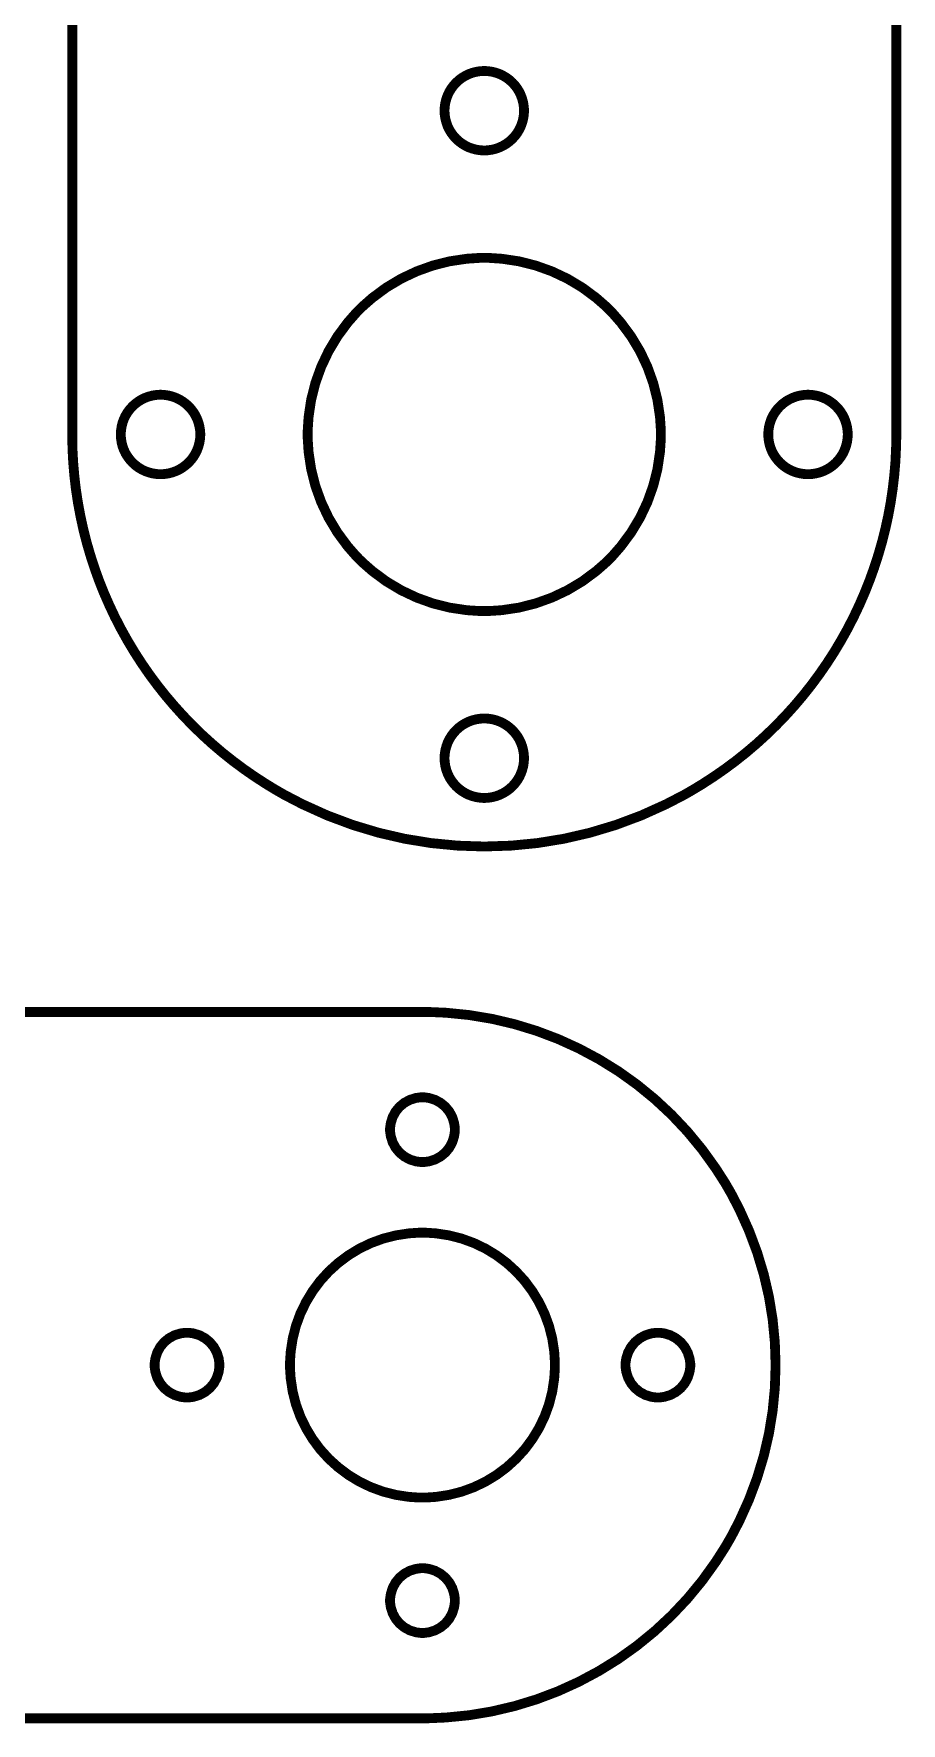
# Model space of a CAD drawing. Extents: x 0 to 218, y 0 to 111.
# Drawn here: x 158 to 187.5, y 1.2 to 58.6 of the extents above; entities that cross this region are included whole.
import ezdxf

# ---------------------------------------------------------------- set-up
doc = ezdxf.new("R2010")
doc.units = 0
doc.layers.get('0').update_dxf_attribs({"linetype": 'CONTINUOUS'})

msp = doc.modelspace()

# ---------------------------------------------------------------- linework, layer by layer
at = {"color": 0, "const_width": 0.33333}
for points in [[(187.331, 104.969), (187.331, 44.9689), (187.331, 44.8519), (187.322, 44.5013), (187.3, 44.036), (187.261, 43.5736), (187.207, 43.1146), (187.139, 42.6589), (187.056, 42.2071), (186.958, 41.7593), (186.846, 41.3161), (186.719, 40.8776), (186.579, 40.4443), (186.425, 40.0164), (186.257, 39.5942), (186.076, 39.1779), (185.882, 38.7682), (185.675, 38.3651), (185.454, 37.969), (185.222, 37.5801), (184.976, 37.199), (184.718, 36.8258), (184.449, 36.4611), (184.167, 36.1047), (183.874, 35.7574), (183.568, 35.4193), (183.251, 35.0907), (182.924, 34.7721), (182.585, 34.4636), (182.235, 34.1656), (181.875, 33.8785), (181.504, 33.6025), (181.122, 33.3379), (180.732, 33.0853), (180.432, 32.9031), (180.331, 32.8446), (180.128, 32.7279), (179.507, 32.405), (178.663, 32.024), (177.801, 31.7017), (176.925, 31.4378), (176.036, 31.2326), (175.139, 31.0861), (174.236, 30.9983), (173.331, 30.9689), (172.425, 30.9983), (171.521, 31.0861), (170.625, 31.2326), (169.736, 31.4378), (168.86, 31.7017), (167.997, 32.024), (167.154, 32.405), (166.532, 32.7279), (166.331, 32.8446), (166.229, 32.9031), (165.929, 33.0853), (165.538, 33.3379), (165.157, 33.6025), (164.786, 33.8785), (164.425, 34.1656), (164.076, 34.4636), (163.737, 34.7721), (163.41, 35.0907), (163.093, 35.4193), (162.788, 35.7574), (162.494, 36.1047), (162.212, 36.4611), (161.942, 36.8258), (161.685, 37.199), (161.439, 37.5801), (161.206, 37.969), (160.986, 38.3651), (160.778, 38.7682), (160.585, 39.1779), (160.403, 39.5942), (160.235, 40.0164), (160.082, 40.4443), (159.942, 40.8776), (159.815, 41.3161), (159.703, 41.7593), (159.606, 42.2071), (159.522, 42.6589), (159.453, 43.1146), (159.4, 43.5736), (159.361, 44.036), (159.337, 44.5013), (159.331, 44.8519), (159.331, 44.9689), (159.331, 104.969)], [(111.23, 25.3479), (171.229, 25.3479), (171.229, 25.3479), (171.429, 25.3479), (172.029, 25.3213), (172.819, 25.2424), (173.597, 25.1124), (174.361, 24.9325), (175.108, 24.7042), (175.837, 24.4285), (176.544, 24.1067), (177.229, 23.7403), (177.89, 23.3301), (178.522, 22.8779), (179.125, 22.3847), (179.697, 21.8518), (180.235, 21.2803), (180.736, 20.6717), (181.199, 20.0271), (181.522, 19.5211), (181.622, 19.3479), (181.722, 19.1747), (181.999, 18.6421), (182.325, 17.9186), (182.601, 17.1799), (182.828, 16.4286), (183.004, 15.6674), (183.129, 14.8983), (183.204, 14.1244), (183.229, 13.3479), (183.204, 12.5714), (183.129, 11.7974), (183.004, 11.0285), (182.828, 10.2671), (182.601, 9.5159), (182.325, 8.77724), (181.999, 8.05371), (181.722, 7.521), (181.622, 7.34788), (181.522, 7.17475), (181.199, 6.66868), (180.736, 6.02408), (180.235, 5.41547), (179.697, 4.84403), (179.125, 4.31108), (178.522, 3.81787), (177.89, 3.36561), (177.229, 2.95557), (176.544, 2.58908), (175.837, 2.26736), (175.108, 1.99169), (174.361, 1.76329), (173.597, 1.58344), (172.819, 1.45344), (172.029, 1.37451), (171.429, 1.34787), (171.229, 1.34787), (111.23, 1.34787)]]:
    msp.add_lwpolyline(points, dxfattribs=at)
at = {"color": 0}
for points in [[(187.331, 104.969), (187.331, 44.9689), (187.331, 44.8519), (187.322, 44.5013), (187.3, 44.036), (187.261, 43.5736), (187.207, 43.1146), (187.139, 42.6589), (187.056, 42.2071), (186.958, 41.7593), (186.846, 41.3161), (186.719, 40.8776), (186.579, 40.4443), (186.425, 40.0164), (186.257, 39.5942), (186.076, 39.1779), (185.882, 38.7682), (185.675, 38.3651), (185.454, 37.969), (185.222, 37.5801), (184.976, 37.199), (184.718, 36.8258), (184.449, 36.4611), (184.167, 36.1047), (183.874, 35.7574), (183.568, 35.4193), (183.251, 35.0907), (182.924, 34.7721), (182.585, 34.4636), (182.235, 34.1656), (181.875, 33.8785), (181.504, 33.6025), (181.122, 33.3379), (180.732, 33.0853), (180.432, 32.9031), (180.331, 32.8446), (180.128, 32.7279), (179.507, 32.405), (178.663, 32.024), (177.801, 31.7017), (176.925, 31.4378), (176.036, 31.2326), (175.139, 31.0861), (174.236, 30.9983), (173.331, 30.9689), (172.425, 30.9983), (171.521, 31.0861), (170.625, 31.2326), (169.736, 31.4378), (168.86, 31.7017), (167.997, 32.024), (167.154, 32.405), (166.532, 32.7279), (166.331, 32.8446), (166.229, 32.9031), (165.929, 33.0853), (165.538, 33.3379), (165.157, 33.6025), (164.786, 33.8785), (164.425, 34.1656), (164.076, 34.4636), (163.737, 34.7721), (163.41, 35.0907), (163.093, 35.4193), (162.788, 35.7574), (162.494, 36.1047), (162.212, 36.4611), (161.942, 36.8258), (161.685, 37.199), (161.439, 37.5801), (161.206, 37.969), (160.986, 38.3651), (160.778, 38.7682), (160.585, 39.1779), (160.403, 39.5942), (160.235, 40.0164), (160.082, 40.4443), (159.942, 40.8776), (159.815, 41.3161), (159.703, 41.7593), (159.606, 42.2071), (159.522, 42.6589), (159.453, 43.1146), (159.4, 43.5736), (159.361, 44.036), (159.337, 44.5013), (159.331, 44.8519), (159.331, 44.9689), (159.331, 104.969)], [(111.23, 25.3479), (171.229, 25.3479), (171.229, 25.3479), (171.429, 25.3479), (172.029, 25.3213), (172.819, 25.2424), (173.597, 25.1124), (174.361, 24.9325), (175.108, 24.7042), (175.837, 24.4285), (176.544, 24.1067), (177.229, 23.7403), (177.89, 23.3301), (178.522, 22.8779), (179.125, 22.3847), (179.697, 21.8518), (180.235, 21.2803), (180.736, 20.6717), (181.199, 20.0271), (181.522, 19.5211), (181.622, 19.3479), (181.722, 19.1747), (181.999, 18.6421), (182.325, 17.9186), (182.601, 17.1799), (182.828, 16.4286), (183.004, 15.6674), (183.129, 14.8983), (183.204, 14.1244), (183.229, 13.3479), (183.204, 12.5714), (183.129, 11.7974), (183.004, 11.0285), (182.828, 10.2671), (182.601, 9.5159), (182.325, 8.77724), (181.999, 8.05371), (181.722, 7.521), (181.622, 7.34788), (181.522, 7.17475), (181.199, 6.66868), (180.736, 6.02408), (180.235, 5.41547), (179.697, 4.84403), (179.125, 4.31108), (178.522, 3.81787), (177.89, 3.36561), (177.229, 2.95557), (176.544, 2.58908), (175.837, 2.26736), (175.108, 1.99169), (174.361, 1.76329), (173.597, 1.58344), (172.819, 1.45344), (172.029, 1.37451), (171.429, 1.34787), (171.229, 1.34787), (111.23, 1.34787)]]:
    msp.add_lwpolyline(points, dxfattribs=at)
at = {"color": 0, "const_width": 0.33333}
for points in [[(173.331, 54.6189), (173.296, 54.6189), (173.192, 54.626), (173.058, 54.6464), (172.929, 54.6796), (172.804, 54.725), (172.688, 54.7819), (172.575, 54.8494), (172.472, 54.9272), (172.376, 55.0144), (172.289, 55.1103), (172.211, 55.2142), (172.143, 55.3254), (172.086, 55.4435), (172.042, 55.5675), (172.008, 55.6969), (171.987, 55.831), (171.981, 55.9344), (171.981, 55.969), (171.981, 56.0035), (171.987, 56.1071), (172.008, 56.2411), (172.042, 56.3704), (172.086, 56.4944), (172.143, 56.6125), (172.211, 56.7238), (172.289, 56.8276), (172.376, 56.9236), (172.472, 57.0107), (172.575, 57.0885), (172.688, 57.156), (172.804, 57.2129), (172.929, 57.2583), (173.058, 57.2915), (173.192, 57.3119), (173.296, 57.3189), (173.331, 57.3189), (173.365, 57.3189), (173.468, 57.3119), (173.603, 57.2915), (173.732, 57.2583), (173.856, 57.2129), (173.974, 57.156), (174.085, 57.0885), (174.189, 57.0107), (174.285, 56.9236), (174.372, 56.8276), (174.45, 56.7238), (174.518, 56.6125), (174.574, 56.4944), (174.619, 56.3704), (174.653, 56.2411), (174.674, 56.1071), (174.681, 56.0035), (174.681, 55.969), (174.681, 55.9344), (174.674, 55.831), (174.653, 55.6969), (174.619, 55.5675), (174.574, 55.4435), (174.518, 55.3254), (174.45, 55.2142), (174.372, 55.1103), (174.285, 55.0144), (174.189, 54.9272), (174.085, 54.8494), (173.974, 54.7819), (173.856, 54.725), (173.732, 54.6796), (173.603, 54.6464), (173.468, 54.626), (173.365, 54.6189), (173.331, 54.6189)], [(173.331, 38.9689), (173.182, 38.9689), (172.737, 38.9983), (172.154, 39.0853), (171.585, 39.2283), (171.035, 39.4257), (170.506, 39.6758), (170.001, 39.9771), (169.528, 40.3278), (169.193, 40.6215), (169.087, 40.7263), (168.983, 40.8311), (168.689, 41.1664), (168.339, 41.6401), (168.038, 42.1436), (167.788, 42.6729), (167.59, 43.224), (167.447, 43.7929), (167.36, 44.376), (167.331, 44.8207), (167.331, 44.9689), (167.331, 45.1172), (167.36, 45.5619), (167.447, 46.145), (167.59, 46.714), (167.788, 47.2651), (168.038, 47.7943), (168.339, 48.2978), (168.689, 48.7715), (168.983, 49.1068), (169.087, 49.2115), (169.193, 49.3165), (169.528, 49.6101), (170.001, 49.9608), (170.506, 50.2622), (171.035, 50.5122), (171.585, 50.7096), (172.154, 50.8526), (172.737, 50.9396), (173.182, 50.969), (173.331, 50.969), (173.479, 50.969), (173.924, 50.9396), (174.507, 50.8526), (175.075, 50.7096), (175.626, 50.5122), (176.156, 50.2622), (176.66, 49.9608), (177.133, 49.6101), (177.468, 49.3165), (177.574, 49.2115), (177.678, 49.1068), (177.971, 48.7715), (178.322, 48.2978), (178.624, 47.7943), (178.874, 47.2651), (179.071, 46.714), (179.214, 46.145), (179.301, 45.5619), (179.331, 45.1172), (179.331, 44.9689), (179.331, 44.8207), (179.301, 44.376), (179.214, 43.7929), (179.071, 43.224), (178.874, 42.6729), (178.624, 42.1436), (178.322, 41.6401), (177.971, 41.1664), (177.678, 40.8311), (177.574, 40.7263), (177.468, 40.6215), (177.133, 40.3278), (176.66, 39.9771), (176.156, 39.6758), (175.626, 39.4257), (175.075, 39.2283), (174.507, 39.0853), (173.924, 38.9983), (173.479, 38.9689), (173.331, 38.9689)], [(162.331, 43.6189), (162.296, 43.6189), (162.192, 43.626), (162.058, 43.6464), (161.929, 43.6796), (161.804, 43.725), (161.686, 43.7819), (161.575, 43.8494), (161.472, 43.9272), (161.376, 44.0144), (161.289, 44.1103), (161.211, 44.2142), (161.143, 44.3254), (161.086, 44.4435), (161.04, 44.5675), (161.008, 44.6969), (160.987, 44.8308), (160.981, 44.9344), (160.981, 44.9689), (160.981, 45.0035), (160.987, 45.1069), (161.008, 45.241), (161.04, 45.3704), (161.086, 45.4944), (161.143, 45.6125), (161.211, 45.7238), (161.289, 45.8276), (161.376, 45.9236), (161.472, 46.0107), (161.575, 46.0885), (161.686, 46.156), (161.804, 46.2129), (161.929, 46.2583), (162.058, 46.2915), (162.192, 46.3119), (162.296, 46.3189), (162.331, 46.3189), (162.365, 46.3189), (162.468, 46.3119), (162.603, 46.2915), (162.732, 46.2583), (162.856, 46.2129), (162.974, 46.156), (163.085, 46.0885), (163.189, 46.0107), (163.285, 45.9236), (163.372, 45.8276), (163.45, 45.7238), (163.518, 45.6125), (163.574, 45.4944), (163.619, 45.3704), (163.653, 45.241), (163.674, 45.1069), (163.681, 45.0035), (163.681, 44.9689), (163.681, 44.9344), (163.674, 44.8308), (163.653, 44.6969), (163.619, 44.5675), (163.574, 44.4435), (163.518, 44.3254), (163.45, 44.2142), (163.372, 44.1103), (163.285, 44.0144), (163.189, 43.9272), (163.085, 43.8494), (162.974, 43.7819), (162.856, 43.725), (162.732, 43.6796), (162.603, 43.6464), (162.468, 43.626), (162.365, 43.6189), (162.331, 43.6189)], [(184.331, 43.6189), (184.296, 43.6189), (184.192, 43.626), (184.058, 43.6464), (183.929, 43.6796), (183.804, 43.725), (183.688, 43.7819), (183.575, 43.8494), (183.472, 43.9272), (183.376, 44.0144), (183.289, 44.1103), (183.211, 44.2142), (183.143, 44.3254), (183.086, 44.4435), (183.042, 44.5675), (183.008, 44.6969), (182.987, 44.8308), (182.981, 44.9344), (182.981, 44.9689), (182.981, 45.0035), (182.987, 45.1069), (183.008, 45.241), (183.042, 45.3704), (183.086, 45.4944), (183.143, 45.6125), (183.211, 45.7238), (183.289, 45.8276), (183.376, 45.9236), (183.472, 46.0107), (183.575, 46.0885), (183.688, 46.156), (183.804, 46.2129), (183.929, 46.2583), (184.058, 46.2915), (184.192, 46.3119), (184.296, 46.3189), (184.331, 46.3189), (184.365, 46.3189), (184.468, 46.3119), (184.603, 46.2915), (184.732, 46.2583), (184.856, 46.2129), (184.974, 46.156), (185.085, 46.0885), (185.189, 46.0107), (185.285, 45.9236), (185.372, 45.8276), (185.45, 45.7238), (185.518, 45.6125), (185.574, 45.4944), (185.619, 45.3704), (185.653, 45.241), (185.674, 45.1069), (185.681, 45.0035), (185.681, 44.9689), (185.681, 44.9344), (185.674, 44.8308), (185.653, 44.6969), (185.619, 44.5675), (185.574, 44.4435), (185.518, 44.3254), (185.45, 44.2142), (185.372, 44.1103), (185.285, 44.0144), (185.189, 43.9272), (185.085, 43.8494), (184.974, 43.7819), (184.856, 43.725), (184.732, 43.6796), (184.603, 43.6464), (184.468, 43.626), (184.365, 43.6189), (184.331, 43.6189)], [(173.331, 32.6189), (173.296, 32.6189), (173.192, 32.626), (173.058, 32.6464), (172.929, 32.6796), (172.804, 32.725), (172.688, 32.7819), (172.575, 32.8494), (172.472, 32.9272), (172.376, 33.0143), (172.289, 33.1101), (172.211, 33.2142), (172.143, 33.3254), (172.086, 33.4435), (172.042, 33.5675), (172.008, 33.6969), (171.987, 33.8308), (171.981, 33.9344), (171.981, 33.9689), (171.981, 34.0035), (171.987, 34.1069), (172.008, 34.241), (172.042, 34.3704), (172.086, 34.4944), (172.143, 34.6124), (172.211, 34.7238), (172.289, 34.8276), (172.376, 34.9236), (172.472, 35.0107), (172.575, 35.0883), (172.688, 35.156), (172.804, 35.2128), (172.929, 35.2582), (173.058, 35.2915), (173.192, 35.3119), (173.296, 35.3189), (173.331, 35.3189), (173.365, 35.3189), (173.468, 35.3119), (173.603, 35.2915), (173.732, 35.2582), (173.856, 35.2128), (173.974, 35.156), (174.085, 35.0883), (174.189, 35.0107), (174.285, 34.9236), (174.372, 34.8276), (174.45, 34.7238), (174.518, 34.6124), (174.574, 34.4944), (174.619, 34.3704), (174.653, 34.241), (174.674, 34.1069), (174.681, 34.0035), (174.681, 33.9689), (174.681, 33.9344), (174.674, 33.8308), (174.653, 33.6969), (174.619, 33.5675), (174.574, 33.4435), (174.518, 33.3254), (174.45, 33.2142), (174.372, 33.1101), (174.285, 33.0143), (174.189, 32.9272), (174.085, 32.8494), (173.974, 32.7819), (173.856, 32.725), (173.732, 32.6796), (173.603, 32.6464), (173.468, 32.626), (173.365, 32.6189), (173.331, 32.6189)], [(170.129, 21.3479), (170.129, 21.4033), (170.153, 21.5696), (170.217, 21.7761), (170.318, 21.9629), (170.451, 22.1257), (170.615, 22.26), (170.801, 22.3614), (171.008, 22.4256), (171.175, 22.4479), (171.229, 22.4479), (171.285, 22.4479), (171.451, 22.4256), (171.658, 22.3614), (171.844, 22.26), (172.008, 22.1257), (172.142, 21.9629), (172.243, 21.7761), (172.307, 21.5696), (172.331, 21.4033), (172.331, 21.3479), (172.331, 21.2925), (172.307, 21.1262), (172.243, 20.9197), (172.142, 20.7329), (172.008, 20.5701), (171.844, 20.4358), (171.658, 20.3343), (171.451, 20.2703), (171.285, 20.2479), (171.229, 20.2479), (171.175, 20.2479), (171.008, 20.2703), (170.801, 20.3343), (170.615, 20.4358), (170.451, 20.5701), (170.318, 20.7329), (170.217, 20.9197), (170.153, 21.1262), (170.129, 21.2925), (170.129, 21.3479)], [(166.729, 13.3479), (166.729, 13.4629), (166.753, 13.808), (166.821, 14.2549), (166.932, 14.6861), (167.083, 15.0994), (167.274, 15.4929), (167.499, 15.8639), (167.757, 16.2103), (168.047, 16.5299), (168.368, 16.8203), (168.714, 17.0793), (169.085, 17.3049), (169.478, 17.4943), (169.892, 17.6456), (170.324, 17.7564), (170.769, 17.8247), (171.115, 17.8479), (171.229, 17.8479), (171.344, 17.8479), (171.69, 17.8247), (172.136, 17.7564), (172.568, 17.6456), (172.982, 17.4943), (173.375, 17.3049), (173.746, 17.0793), (174.092, 16.8203), (174.411, 16.5299), (174.703, 16.2103), (174.961, 15.8639), (175.186, 15.4929), (175.376, 15.0994), (175.528, 14.6861), (175.639, 14.2549), (175.707, 13.808), (175.729, 13.4629), (175.729, 13.3479), (175.729, 13.2329), (175.707, 12.8878), (175.639, 12.441), (175.528, 12.0097), (175.376, 11.5963), (175.186, 11.2029), (174.961, 10.8319), (174.703, 10.4855), (174.411, 10.1659), (174.092, 9.87549), (173.746, 9.61643), (173.375, 9.391), (172.982, 9.20156), (172.568, 9.05018), (172.136, 8.93935), (171.69, 8.87115), (171.344, 8.84788), (171.229, 8.84788), (171.115, 8.84788), (170.769, 8.87115), (170.324, 8.93935), (169.892, 9.05018), (169.478, 9.20156), (169.085, 9.391), (168.714, 9.61643), (168.368, 9.87549), (168.047, 10.1659), (167.757, 10.4855), (167.499, 10.8319), (167.274, 11.2029), (167.083, 11.5963), (166.932, 12.0097), (166.821, 12.441), (166.753, 12.8878), (166.729, 13.2329), (166.729, 13.3479)], [(162.129, 13.3479), (162.129, 13.4033), (162.153, 13.5696), (162.217, 13.7761), (162.318, 13.9629), (162.451, 14.1257), (162.615, 14.26), (162.801, 14.3614), (163.008, 14.4256), (163.175, 14.4479), (163.229, 14.4479), (163.285, 14.4479), (163.451, 14.4256), (163.658, 14.3614), (163.844, 14.26), (164.007, 14.1257), (164.142, 13.9629), (164.243, 13.7761), (164.307, 13.5696), (164.329, 13.4033), (164.329, 13.3479), (164.329, 13.2925), (164.307, 13.1262), (164.243, 12.9197), (164.142, 12.7329), (164.007, 12.5701), (163.844, 12.4358), (163.658, 12.3344), (163.451, 12.2702), (163.285, 12.2479), (163.229, 12.2479), (163.175, 12.2479), (163.008, 12.2702), (162.801, 12.3344), (162.615, 12.4358), (162.451, 12.5701), (162.318, 12.7329), (162.217, 12.9197), (162.153, 13.1262), (162.129, 13.2925), (162.129, 13.3479)], [(178.129, 13.3479), (178.129, 13.4033), (178.153, 13.5696), (178.217, 13.7761), (178.318, 13.9629), (178.451, 14.1257), (178.615, 14.26), (178.801, 14.3614), (179.008, 14.4256), (179.175, 14.4479), (179.231, 14.4479), (179.285, 14.4479), (179.451, 14.4256), (179.658, 14.3614), (179.844, 14.26), (180.008, 14.1257), (180.142, 13.9629), (180.243, 13.7761), (180.307, 13.5696), (180.331, 13.4033), (180.331, 13.3479), (180.331, 13.2925), (180.307, 13.1262), (180.243, 12.9197), (180.142, 12.7329), (180.008, 12.5701), (179.844, 12.4358), (179.658, 12.3344), (179.451, 12.2702), (179.285, 12.2479), (179.231, 12.2479), (179.175, 12.2479), (179.008, 12.2702), (178.801, 12.3344), (178.615, 12.4358), (178.451, 12.5701), (178.318, 12.7329), (178.217, 12.9197), (178.153, 13.1262), (178.129, 13.2925), (178.129, 13.3479)], [(170.129, 5.34787), (170.129, 5.40332), (170.153, 5.56956), (170.217, 5.77604), (170.318, 5.96289), (170.451, 6.12571), (170.615, 6.26004), (170.801, 6.36143), (171.008, 6.42557), (171.175, 6.44786), (171.229, 6.44786), (171.285, 6.44786), (171.451, 6.42557), (171.658, 6.36143), (171.844, 6.26004), (172.008, 6.12571), (172.142, 5.96289), (172.243, 5.77604), (172.307, 5.56956), (172.331, 5.40332), (172.331, 5.34787), (172.331, 5.29249), (172.307, 5.12619), (172.243, 4.91971), (172.142, 4.73286), (172.008, 4.5701), (171.844, 4.43576), (171.658, 4.33436), (171.451, 4.27024), (171.285, 4.24789), (171.229, 4.24789), (171.175, 4.24789), (171.008, 4.27024), (170.801, 4.33436), (170.615, 4.43576), (170.451, 4.5701), (170.318, 4.73286), (170.217, 4.91971), (170.153, 5.12619), (170.129, 5.29249), (170.129, 5.34787)]]:
    msp.add_lwpolyline(points, close=True, dxfattribs=at)
at = {"color": 0}
for points in [[(173.331, 54.6189), (173.296, 54.6189), (173.192, 54.626), (173.058, 54.6464), (172.929, 54.6796), (172.804, 54.725), (172.688, 54.7819), (172.575, 54.8494), (172.472, 54.9272), (172.376, 55.0144), (172.289, 55.1103), (172.211, 55.2142), (172.143, 55.3254), (172.086, 55.4435), (172.042, 55.5675), (172.008, 55.6969), (171.987, 55.831), (171.981, 55.9344), (171.981, 55.969), (171.981, 56.0035), (171.987, 56.1071), (172.008, 56.2411), (172.042, 56.3704), (172.086, 56.4944), (172.143, 56.6125), (172.211, 56.7238), (172.289, 56.8276), (172.376, 56.9236), (172.472, 57.0107), (172.575, 57.0885), (172.688, 57.156), (172.804, 57.2129), (172.929, 57.2583), (173.058, 57.2915), (173.192, 57.3119), (173.296, 57.3189), (173.331, 57.3189), (173.365, 57.3189), (173.468, 57.3119), (173.603, 57.2915), (173.732, 57.2583), (173.856, 57.2129), (173.974, 57.156), (174.085, 57.0885), (174.189, 57.0107), (174.285, 56.9236), (174.372, 56.8276), (174.45, 56.7238), (174.518, 56.6125), (174.574, 56.4944), (174.619, 56.3704), (174.653, 56.2411), (174.674, 56.1071), (174.681, 56.0035), (174.681, 55.969), (174.681, 55.9344), (174.674, 55.831), (174.653, 55.6969), (174.619, 55.5675), (174.574, 55.4435), (174.518, 55.3254), (174.45, 55.2142), (174.372, 55.1103), (174.285, 55.0144), (174.189, 54.9272), (174.085, 54.8494), (173.974, 54.7819), (173.856, 54.725), (173.732, 54.6796), (173.603, 54.6464), (173.468, 54.626), (173.365, 54.6189), (173.331, 54.6189)], [(173.331, 38.9689), (173.182, 38.9689), (172.737, 38.9983), (172.154, 39.0853), (171.585, 39.2283), (171.035, 39.4257), (170.506, 39.6758), (170.001, 39.9771), (169.528, 40.3278), (169.193, 40.6215), (169.087, 40.7263), (168.983, 40.8311), (168.689, 41.1664), (168.339, 41.6401), (168.038, 42.1436), (167.788, 42.6729), (167.59, 43.224), (167.447, 43.7929), (167.36, 44.376), (167.331, 44.8207), (167.331, 44.9689), (167.331, 45.1172), (167.36, 45.5619), (167.447, 46.145), (167.59, 46.714), (167.788, 47.2651), (168.038, 47.7943), (168.339, 48.2978), (168.689, 48.7715), (168.983, 49.1068), (169.087, 49.2115), (169.193, 49.3165), (169.528, 49.6101), (170.001, 49.9608), (170.506, 50.2622), (171.035, 50.5122), (171.585, 50.7096), (172.154, 50.8526), (172.737, 50.9396), (173.182, 50.969), (173.331, 50.969), (173.479, 50.969), (173.924, 50.9396), (174.507, 50.8526), (175.075, 50.7096), (175.626, 50.5122), (176.156, 50.2622), (176.66, 49.9608), (177.133, 49.6101), (177.468, 49.3165), (177.574, 49.2115), (177.678, 49.1068), (177.971, 48.7715), (178.322, 48.2978), (178.624, 47.7943), (178.874, 47.2651), (179.071, 46.714), (179.214, 46.145), (179.301, 45.5619), (179.331, 45.1172), (179.331, 44.9689), (179.331, 44.8207), (179.301, 44.376), (179.214, 43.7929), (179.071, 43.224), (178.874, 42.6729), (178.624, 42.1436), (178.322, 41.6401), (177.971, 41.1664), (177.678, 40.8311), (177.574, 40.7263), (177.468, 40.6215), (177.133, 40.3278), (176.66, 39.9771), (176.156, 39.6758), (175.626, 39.4257), (175.075, 39.2283), (174.507, 39.0853), (173.924, 38.9983), (173.479, 38.9689), (173.331, 38.9689)], [(162.331, 43.6189), (162.296, 43.6189), (162.192, 43.626), (162.058, 43.6464), (161.929, 43.6796), (161.804, 43.725), (161.686, 43.7819), (161.575, 43.8494), (161.472, 43.9272), (161.376, 44.0144), (161.289, 44.1103), (161.211, 44.2142), (161.143, 44.3254), (161.086, 44.4435), (161.04, 44.5675), (161.008, 44.6969), (160.987, 44.8308), (160.981, 44.9344), (160.981, 44.9689), (160.981, 45.0035), (160.987, 45.1069), (161.008, 45.241), (161.04, 45.3704), (161.086, 45.4944), (161.143, 45.6125), (161.211, 45.7238), (161.289, 45.8276), (161.376, 45.9236), (161.472, 46.0107), (161.575, 46.0885), (161.686, 46.156), (161.804, 46.2129), (161.929, 46.2583), (162.058, 46.2915), (162.192, 46.3119), (162.296, 46.3189), (162.331, 46.3189), (162.365, 46.3189), (162.468, 46.3119), (162.603, 46.2915), (162.732, 46.2583), (162.856, 46.2129), (162.974, 46.156), (163.085, 46.0885), (163.189, 46.0107), (163.285, 45.9236), (163.372, 45.8276), (163.45, 45.7238), (163.518, 45.6125), (163.574, 45.4944), (163.619, 45.3704), (163.653, 45.241), (163.674, 45.1069), (163.681, 45.0035), (163.681, 44.9689), (163.681, 44.9344), (163.674, 44.8308), (163.653, 44.6969), (163.619, 44.5675), (163.574, 44.4435), (163.518, 44.3254), (163.45, 44.2142), (163.372, 44.1103), (163.285, 44.0144), (163.189, 43.9272), (163.085, 43.8494), (162.974, 43.7819), (162.856, 43.725), (162.732, 43.6796), (162.603, 43.6464), (162.468, 43.626), (162.365, 43.6189), (162.331, 43.6189)], [(184.331, 43.6189), (184.296, 43.6189), (184.192, 43.626), (184.058, 43.6464), (183.929, 43.6796), (183.804, 43.725), (183.688, 43.7819), (183.575, 43.8494), (183.472, 43.9272), (183.376, 44.0144), (183.289, 44.1103), (183.211, 44.2142), (183.143, 44.3254), (183.086, 44.4435), (183.042, 44.5675), (183.008, 44.6969), (182.987, 44.8308), (182.981, 44.9344), (182.981, 44.9689), (182.981, 45.0035), (182.987, 45.1069), (183.008, 45.241), (183.042, 45.3704), (183.086, 45.4944), (183.143, 45.6125), (183.211, 45.7238), (183.289, 45.8276), (183.376, 45.9236), (183.472, 46.0107), (183.575, 46.0885), (183.688, 46.156), (183.804, 46.2129), (183.929, 46.2583), (184.058, 46.2915), (184.192, 46.3119), (184.296, 46.3189), (184.331, 46.3189), (184.365, 46.3189), (184.468, 46.3119), (184.603, 46.2915), (184.732, 46.2583), (184.856, 46.2129), (184.974, 46.156), (185.085, 46.0885), (185.189, 46.0107), (185.285, 45.9236), (185.372, 45.8276), (185.45, 45.7238), (185.518, 45.6125), (185.574, 45.4944), (185.619, 45.3704), (185.653, 45.241), (185.674, 45.1069), (185.681, 45.0035), (185.681, 44.9689), (185.681, 44.9344), (185.674, 44.8308), (185.653, 44.6969), (185.619, 44.5675), (185.574, 44.4435), (185.518, 44.3254), (185.45, 44.2142), (185.372, 44.1103), (185.285, 44.0144), (185.189, 43.9272), (185.085, 43.8494), (184.974, 43.7819), (184.856, 43.725), (184.732, 43.6796), (184.603, 43.6464), (184.468, 43.626), (184.365, 43.6189), (184.331, 43.6189)], [(173.331, 32.6189), (173.296, 32.6189), (173.192, 32.626), (173.058, 32.6464), (172.929, 32.6796), (172.804, 32.725), (172.688, 32.7819), (172.575, 32.8494), (172.472, 32.9272), (172.376, 33.0143), (172.289, 33.1101), (172.211, 33.2142), (172.143, 33.3254), (172.086, 33.4435), (172.042, 33.5675), (172.008, 33.6969), (171.987, 33.8308), (171.981, 33.9344), (171.981, 33.9689), (171.981, 34.0035), (171.987, 34.1069), (172.008, 34.241), (172.042, 34.3704), (172.086, 34.4944), (172.143, 34.6124), (172.211, 34.7238), (172.289, 34.8276), (172.376, 34.9236), (172.472, 35.0107), (172.575, 35.0883), (172.688, 35.156), (172.804, 35.2128), (172.929, 35.2582), (173.058, 35.2915), (173.192, 35.3119), (173.296, 35.3189), (173.331, 35.3189), (173.365, 35.3189), (173.468, 35.3119), (173.603, 35.2915), (173.732, 35.2582), (173.856, 35.2128), (173.974, 35.156), (174.085, 35.0883), (174.189, 35.0107), (174.285, 34.9236), (174.372, 34.8276), (174.45, 34.7238), (174.518, 34.6124), (174.574, 34.4944), (174.619, 34.3704), (174.653, 34.241), (174.674, 34.1069), (174.681, 34.0035), (174.681, 33.9689), (174.681, 33.9344), (174.674, 33.8308), (174.653, 33.6969), (174.619, 33.5675), (174.574, 33.4435), (174.518, 33.3254), (174.45, 33.2142), (174.372, 33.1101), (174.285, 33.0143), (174.189, 32.9272), (174.085, 32.8494), (173.974, 32.7819), (173.856, 32.725), (173.732, 32.6796), (173.603, 32.6464), (173.468, 32.626), (173.365, 32.6189), (173.331, 32.6189)], [(170.129, 21.3479), (170.129, 21.4033), (170.153, 21.5696), (170.217, 21.7761), (170.318, 21.9629), (170.451, 22.1257), (170.615, 22.26), (170.801, 22.3614), (171.008, 22.4256), (171.175, 22.4479), (171.229, 22.4479), (171.285, 22.4479), (171.451, 22.4256), (171.658, 22.3614), (171.844, 22.26), (172.008, 22.1257), (172.142, 21.9629), (172.243, 21.7761), (172.307, 21.5696), (172.331, 21.4033), (172.331, 21.3479), (172.331, 21.2925), (172.307, 21.1262), (172.243, 20.9197), (172.142, 20.7329), (172.008, 20.5701), (171.844, 20.4358), (171.658, 20.3343), (171.451, 20.2703), (171.285, 20.2479), (171.229, 20.2479), (171.175, 20.2479), (171.008, 20.2703), (170.801, 20.3343), (170.615, 20.4358), (170.451, 20.5701), (170.318, 20.7329), (170.217, 20.9197), (170.153, 21.1262), (170.129, 21.2925), (170.129, 21.3479)], [(166.729, 13.3479), (166.729, 13.4629), (166.753, 13.808), (166.821, 14.2549), (166.932, 14.6861), (167.083, 15.0994), (167.274, 15.4929), (167.499, 15.8639), (167.757, 16.2103), (168.047, 16.5299), (168.368, 16.8203), (168.714, 17.0793), (169.085, 17.3049), (169.478, 17.4943), (169.892, 17.6456), (170.324, 17.7564), (170.769, 17.8247), (171.115, 17.8479), (171.229, 17.8479), (171.344, 17.8479), (171.69, 17.8247), (172.136, 17.7564), (172.568, 17.6456), (172.982, 17.4943), (173.375, 17.3049), (173.746, 17.0793), (174.092, 16.8203), (174.411, 16.5299), (174.703, 16.2103), (174.961, 15.8639), (175.186, 15.4929), (175.376, 15.0994), (175.528, 14.6861), (175.639, 14.2549), (175.707, 13.808), (175.729, 13.4629), (175.729, 13.3479), (175.729, 13.2329), (175.707, 12.8878), (175.639, 12.441), (175.528, 12.0097), (175.376, 11.5963), (175.186, 11.2029), (174.961, 10.8319), (174.703, 10.4855), (174.411, 10.1659), (174.092, 9.87549), (173.746, 9.61643), (173.375, 9.391), (172.982, 9.20156), (172.568, 9.05018), (172.136, 8.93935), (171.69, 8.87115), (171.344, 8.84788), (171.229, 8.84788), (171.115, 8.84788), (170.769, 8.87115), (170.324, 8.93935), (169.892, 9.05018), (169.478, 9.20156), (169.085, 9.391), (168.714, 9.61643), (168.368, 9.87549), (168.047, 10.1659), (167.757, 10.4855), (167.499, 10.8319), (167.274, 11.2029), (167.083, 11.5963), (166.932, 12.0097), (166.821, 12.441), (166.753, 12.8878), (166.729, 13.2329), (166.729, 13.3479)], [(162.129, 13.3479), (162.129, 13.4033), (162.153, 13.5696), (162.217, 13.7761), (162.318, 13.9629), (162.451, 14.1257), (162.615, 14.26), (162.801, 14.3614), (163.008, 14.4256), (163.175, 14.4479), (163.229, 14.4479), (163.285, 14.4479), (163.451, 14.4256), (163.658, 14.3614), (163.844, 14.26), (164.007, 14.1257), (164.142, 13.9629), (164.243, 13.7761), (164.307, 13.5696), (164.329, 13.4033), (164.329, 13.3479), (164.329, 13.2925), (164.307, 13.1262), (164.243, 12.9197), (164.142, 12.7329), (164.007, 12.5701), (163.844, 12.4358), (163.658, 12.3344), (163.451, 12.2702), (163.285, 12.2479), (163.229, 12.2479), (163.175, 12.2479), (163.008, 12.2702), (162.801, 12.3344), (162.615, 12.4358), (162.451, 12.5701), (162.318, 12.7329), (162.217, 12.9197), (162.153, 13.1262), (162.129, 13.2925), (162.129, 13.3479)], [(178.129, 13.3479), (178.129, 13.4033), (178.153, 13.5696), (178.217, 13.7761), (178.318, 13.9629), (178.451, 14.1257), (178.615, 14.26), (178.801, 14.3614), (179.008, 14.4256), (179.175, 14.4479), (179.231, 14.4479), (179.285, 14.4479), (179.451, 14.4256), (179.658, 14.3614), (179.844, 14.26), (180.008, 14.1257), (180.142, 13.9629), (180.243, 13.7761), (180.307, 13.5696), (180.331, 13.4033), (180.331, 13.3479), (180.331, 13.2925), (180.307, 13.1262), (180.243, 12.9197), (180.142, 12.7329), (180.008, 12.5701), (179.844, 12.4358), (179.658, 12.3344), (179.451, 12.2702), (179.285, 12.2479), (179.231, 12.2479), (179.175, 12.2479), (179.008, 12.2702), (178.801, 12.3344), (178.615, 12.4358), (178.451, 12.5701), (178.318, 12.7329), (178.217, 12.9197), (178.153, 13.1262), (178.129, 13.2925), (178.129, 13.3479)], [(170.129, 5.34787), (170.129, 5.40332), (170.153, 5.56956), (170.217, 5.77604), (170.318, 5.96289), (170.451, 6.12571), (170.615, 6.26004), (170.801, 6.36143), (171.008, 6.42557), (171.175, 6.44786), (171.229, 6.44786), (171.285, 6.44786), (171.451, 6.42557), (171.658, 6.36143), (171.844, 6.26004), (172.008, 6.12571), (172.142, 5.96289), (172.243, 5.77604), (172.307, 5.56956), (172.331, 5.40332), (172.331, 5.34787), (172.331, 5.29249), (172.307, 5.12619), (172.243, 4.91971), (172.142, 4.73286), (172.008, 4.5701), (171.844, 4.43576), (171.658, 4.33436), (171.451, 4.27024), (171.285, 4.24789), (171.229, 4.24789), (171.175, 4.24789), (171.008, 4.27024), (170.801, 4.33436), (170.615, 4.43576), (170.451, 4.5701), (170.318, 4.73286), (170.217, 4.91971), (170.153, 5.12619), (170.129, 5.29249), (170.129, 5.34787)]]:
    msp.add_lwpolyline(points, close=True, dxfattribs=at)

doc.saveas('drawing.dxf')
